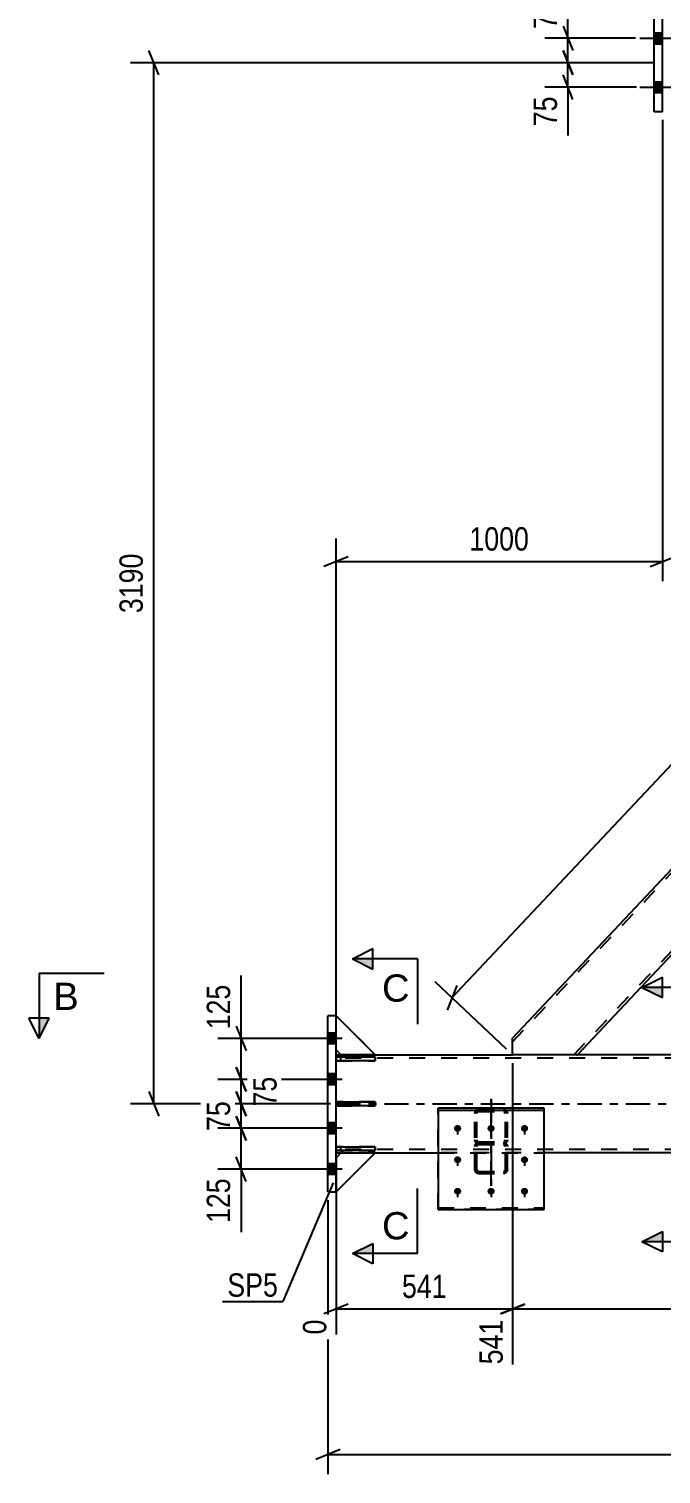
# Model space of a CAD drawing. Header units: millimetres. Extents: x -177 to 1012, y -676 to 165.
# Drawn here: x -77.7 to -0.2, y -173 to 4.1 of the extents above; entities that cross this region are included whole.
import ezdxf

# ---------------------------------------------------------------- set-up
doc = ezdxf.new("R2010")
doc.units = ezdxf.units.MM
doc.linetypes.add('DXK_LINE_DOT2', pattern=[3.9198, 1.9599, -1.9599])
doc.linetypes.add('DXK_LINE_DOT3', pattern=[5.9187, 2.979, -0.9799, 0.9799, -0.9799])
doc.styles.add('Arial', font='ARIAL.TTF', dxfattribs={"height": 0.2})
doc.styles.add('Arial Narrow', font='ARIALN.TTF', dxfattribs={"height": 0.2})

# ---------------------------------------------------------------- blocks, each defined once
blk = doc.blocks.new('Part-761545539-2131 - 1890')
at = {"color": 7, "linetype": 'DXK_LINE_DOT2'}
for p, q in [((-40, -121), (-40, -116.8)), ((-40, -116.8), (-35.2, -121.6)), ((-39.4, -121.6), (-40, -121)), ((-35.2, -121.6), (-39.4, -121.6))]:
    blk.add_line(p, q, dxfattribs=at)
blk = doc.blocks.new('Part-761545539-2015 - 1890')
at = {"color": 7, "linetype": 'DXK_LINE_DOT3'}
blk.add_line((-21, -137.66), (-21, -126.97), dxfattribs=at)
at = {"color": 7, "linetype": 'DXK_LINE_DOT2'}
for p, q in [((-22.96, -128.58), (-23, -128.77)), ((-23, -135.67), (-23, -128.77)), ((-22.76, -128.77), (-22.74, -128.67)), ((-22.76, -135.67), (-22.76, -128.77)), ((-22.74, -128.67), (-22.69, -128.59)), ((-22.52, -128.26), (-22.7, -128.3)), ((-22.69, -128.59), (-22.61, -128.54)), ((-22.61, -128.54), (-22.52, -128.52)), ((-22.52, -128.26), (-19.48, -128.26)), ((-22.52, -128.52), (-19.48, -128.52)), ((-19.3, -128.3), (-19.48, -128.26)), ((-19.48, -128.52), (-19.39, -128.54)), ((-19.39, -128.54), (-19.31, -128.59)), ((-19.31, -128.59), (-19.26, -128.67)), ((-19.26, -128.67), (-19.24, -128.77)), ((-19.24, -135.67), (-19.24, -128.77)), ((-19, -128.77), (-19.04, -128.58)), ((-19, -135.67), (-19, -128.77)), ((-23, -132.01), (-22.96, -132.2)), ((-23, -132.82), (-22.96, -132.64)), ((-22.96, -132.64), (-22.86, -132.5)), ((-22.86, -132.5), (-22.7, -132.4)), ((-22.74, -132.1), (-22.76, -132.01)), ((-22.74, -132.73), (-22.76, -132.82)), ((-22.69, -132.19), (-22.74, -132.1)), ((-22.69, -132.66), (-22.74, -132.73)), ((-22.7, -132.4), (-22.52, -132.36)), ((-22.7, -132.48), (-22.61, -132.5)), ((-22.61, -132.24), (-22.69, -132.19)), ((-22.61, -132.61), (-22.69, -132.66)), ((-22.52, -132.26), (-22.61, -132.24)), ((-22.61, -132.5), (-22.52, -132.52)), ((-22.52, -132.59), (-22.61, -132.61)), ((-22.52, -132.26), (-19.48, -132.26)), ((-22.52, -132.36), (-19.48, -132.36)), ((-22.52, -132.52), (-19.48, -132.52)), ((-22.52, -132.59), (-19.48, -132.59)), ((-19.39, -132.24), (-19.48, -132.26)), ((-19.48, -132.36), (-19.3, -132.4)), ((-19.48, -132.52), (-19.31, -132.48)), ((-19.39, -132.61), (-19.48, -132.59)), ((-19.31, -132.19), (-19.39, -132.24)), ((-19.31, -132.66), (-19.39, -132.61)), ((-19.26, -132.1), (-19.31, -132.19)), ((-19.31, -132.48), (-19.3, -132.48)), ((-19.26, -132.73), (-19.31, -132.66)), ((-19.3, -132.4), (-19.14, -132.5)), ((-19.24, -132.01), (-19.26, -132.1)), ((-19.24, -132.82), (-19.26, -132.73)), ((-19.14, -132.5), (-19.04, -132.64)), ((-19.04, -132.2), (-19, -132.01)), ((-19.04, -132.64), (-19, -132.82)), ((-22.96, -135.85), (-23, -135.67)), ((-22.86, -135.99), (-22.96, -135.85)), ((-22.7, -136.09), (-22.86, -135.99)), ((-22.76, -135.67), (-22.74, -135.76)), ((-22.74, -135.76), (-22.69, -135.83)), ((-22.52, -136.12), (-22.7, -136.09)), ((-22.69, -135.83), (-22.61, -135.88)), ((-22.61, -135.88), (-22.52, -135.9)), ((-22.52, -135.9), (-19.48, -135.9)), ((-22.52, -136.12), (-19.48, -136.12)), ((-19.48, -135.9), (-19.39, -135.88)), ((-19.3, -136.09), (-19.48, -136.12)), ((-19.39, -135.88), (-19.31, -135.83)), ((-19.31, -135.83), (-19.26, -135.76)), ((-19.14, -135.99), (-19.3, -136.09)), ((-19.26, -135.76), (-19.24, -135.67)), ((-19.04, -135.85), (-19.14, -135.99)), ((-19, -135.67), (-19.04, -135.85))]:
    blk.add_line(p, q, dxfattribs=at)
for centre, start, end in [((-22.5, -128.75), 114.32, 159.2417), ((-19.5, -128.75), 20.7583, 65.68), ((-22.5, -132.03), 200.7583, 245.68), ((-19.5, -132.03), 294.32, 339.2417)]:
    blk.add_arc(centre, 0.496, start, end, dxfattribs=at)
blk = doc.blocks.new('Part-761545539-2240 - 1890')
at = {"color": 2, "linetype": 'Continuous'}
for p, q in [((-18.36, -119.54), (88.42, -6)), ((88.48, -6), (96.36, -6)), ((96.36, -8.06), (43.94, -63.8)), ((-10.41, -121.6), (39, -69.05)), ((-18.36, -121.6), (-18.36, -119.54)), ((-10.48, -121.6), (-18.36, -121.6))]:
    blk.add_line(p, q, dxfattribs=at)
at = {"color": 7, "linetype": 'DXK_LINE_DOT2'}
for p, q in [((-18.36, -120), (88.86, -6)), ((88.48, -6), (88.42, -6)), ((96.36, -6), (96.36, -8.06)), ((-10.85, -121.6), (96.36, -7.59)), ((39, -69.05), (43.94, -63.8)), ((-10.48, -121.6), (-10.41, -121.6))]:
    blk.add_line(p, q, dxfattribs=at)
blk = doc.blocks.new('Part-761545539-1987 - 1890')
at = {"color": 2, "linetype": 'Continuous'}
for p, q in [((-40, -121.6), (-18.36, -121.6)), ((88.48, -121.6), (-10.48, -121.6)), ((-40, -133.6), (-39.4, -133.6)), ((-35.2, -133.6), (-27.5, -133.6)), ((206.43, -133.6), (-14.5, -133.6))]:
    blk.add_line(p, q, dxfattribs=at)
at = {"color": 7, "linetype": 'DXK_LINE_DOT2'}
for p, q in [((-40, -133.6), (-40, -121.6)), ((798, -122), (-40, -122)), ((-10.48, -121.6), (-18.36, -121.6)), ((798, -133.2), (-40, -133.2)), ((-39.4, -133.6), (-35.2, -133.6)), ((798, -133.6), (-27.5, -133.6)), ((-27.5, -133.6), (-14.5, -133.6))]:
    blk.add_line(p, q, dxfattribs=at)
at = {"color": 7, "linetype": 'DXK_LINE_DOT3'}
blk.add_line((-40, -127.6), (798, -127.6), dxfattribs=at)
blk = doc.blocks.new('Part-761545539-2014 - 1890')
at = {"color": 7, "linetype": 'DXK_LINE_DOT2'}
for p, q in [((-27.5, -140.57), (-27.5, -128.14)), ((-14.5, -128.14), (-27.5, -128.14)), ((-27.5, -128.36), (-14.5, -128.36)), ((-14.5, -140.57), (-14.5, -128.14)), ((-27.5, -140.35), (-14.5, -140.35)), ((-14.5, -140.57), (-27.5, -140.57))]:
    blk.add_line(p, q, dxfattribs=at)
blk = doc.blocks.new('Part-761545539-2130 - 1890')
at = {"color": 2, "linetype": 'Continuous'}
for p, q in [((-39.4, -133.6), (-40, -134.2)), ((-40, -138.4), (-35.2, -133.6)), ((-40, -134.2), (-40, -138.4)), ((-39.4, -133.6), (-35.2, -133.6))]:
    blk.add_line(p, q, dxfattribs=at)
blk = doc.blocks.new('Part-761545539-2129 - 1890')
at = {"color": 7, "linetype": 'DXK_LINE_DOT2'}
for p, q in [((-39.4, -133.6), (-40, -134.2)), ((-40, -138.4), (-35.2, -133.6)), ((-40, -134.2), (-40, -138.4)), ((-35.2, -133.6), (-39.4, -133.6))]:
    blk.add_line(p, q, dxfattribs=at)
blk = doc.blocks.new('Part-761545539-2132 - 1890')
at = {"color": 2, "linetype": 'Continuous'}
for p, q in [((-40, -121), (-40, -116.8)), ((-40, -116.8), (-35.2, -121.6)), ((-39.4, -121.6), (-40, -121)), ((-35.2, -121.6), (-39.4, -121.6))]:
    blk.add_line(p, q, dxfattribs=at)
blk = doc.blocks.new('Part-761545539-2133 - 1890')
at = {"color": 2, "linetype": 'Continuous'}
for p, q in [((-40, -133.34), (-40, -132.86)), ((-40, -132.86), (-35.2, -132.86)), ((-35.2, -133.34), (-40, -133.34)), ((-35.2, -132.86), (-35.2, -133.34))]:
    blk.add_line(p, q, dxfattribs=at)
at = {"color": 7, "linetype": 'DXK_LINE_DOT2'}
blk.add_line((-39.4, -133.34), (-39.4, -132.86), dxfattribs=at)
blk = doc.blocks.new('Part-761545539-2134 - 1890')
at = {"color": 2, "linetype": 'Continuous'}
for p, q in [((-40, -127.84), (-40, -127.36)), ((-40, -127.36), (-35.2, -127.36)), ((-35.2, -127.36), (-35.2, -127.84)), ((-35.2, -127.84), (-40, -127.84))]:
    blk.add_line(p, q, dxfattribs=at)
at = {"color": 7, "linetype": 'DXK_LINE_DOT2'}
blk.add_line((-39.4, -127.84), (-39.4, -127.36), dxfattribs=at)
blk = doc.blocks.new('Bolt-761545539-2139 - 1890')
at = {"color": 1, "linetype": 'DXK_LINE_DOT2'}
for p, q in [((-25.1, -130.21), (-25.1, -131.35)), ((-21, -130.21), (-21, -131.35)), ((-16.9, -130.21), (-16.9, -131.35)), ((-25.1, -134.07), (-25.1, -135.2)), ((-16.9, -134.07), (-16.9, -135.2)), ((-25.1, -137.92), (-25.1, -139.05)), ((-21, -137.92), (-21, -139.05)), ((-16.9, -137.92), (-16.9, -139.05))]:
    blk.add_line(p, q, dxfattribs=at)
blk = doc.blocks.new('Part-761545539-2149 - 1890')
at = {"color": 2, "linetype": 'Continuous'}
for p, q in [((-40, -122.34), (-40, -121.86)), ((-40, -121.86), (-35.2, -121.86)), ((-35.2, -121.86), (-35.2, -122.34)), ((-35.2, -122.34), (-40, -122.34))]:
    blk.add_line(p, q, dxfattribs=at)
at = {"color": 7, "linetype": 'DXK_LINE_DOT2'}
blk.add_line((-39.4, -122.34), (-39.4, -121.86), dxfattribs=at)
blk = doc.blocks.new('Part-761545539-2150 - 1890')
at = {"color": 7, "linetype": 'DXK_LINE_DOT2'}
for p, q in [((-35.2, -132.86), (-40, -132.86)), ((-40, -132.86), (-40, -133.34)), ((-40, -133.34), (-35.2, -133.34)), ((-39.4, -133.34), (-39.4, -132.86)), ((-35.2, -133.34), (-35.2, -132.86))]:
    blk.add_line(p, q, dxfattribs=at)
blk = doc.blocks.new('Part-761545539-2151 - 1890')
at = {"color": 7, "linetype": 'DXK_LINE_DOT2'}
for p, q in [((-35.2, -127.36), (-40, -127.36)), ((-40, -127.36), (-40, -127.84)), ((-39.4, -127.84), (-39.4, -127.36)), ((-35.2, -127.84), (-35.2, -127.36)), ((-40, -127.84), (-35.2, -127.84))]:
    blk.add_line(p, q, dxfattribs=at)
blk = doc.blocks.new('Part-761545539-2152 - 1890')
at = {"color": 7, "linetype": 'DXK_LINE_DOT2'}
for p, q in [((-35.2, -121.86), (-40, -121.86)), ((-40, -121.86), (-40, -122.34)), ((-39.4, -122.34), (-39.4, -121.86)), ((-35.2, -122.34), (-35.2, -121.86)), ((-40, -122.34), (-35.2, -122.34))]:
    blk.add_line(p, q, dxfattribs=at)
blk = doc.blocks.new('Bolt-761545539-2183 - 1890')
at = {"linetype": 'Continuous'}
for points in [[(-1, 3.66), (-1, 2.34), (0, 2.34), (0, 3.66)], [(-1, 3.66), (-1, 2.34), (0, 2.34), (0, 3.66)], [(-1, -2.34), (-1, -3.66), (0, -3.66), (0, -2.34)], [(-1, -2.34), (-1, -3.66), (0, -3.66), (0, -2.34)]]:
    blk.add_hatch(color=1, dxfattribs=at).paths.add_polyline_path(points)
at = {"color": 1, "linetype": 'Continuous'}
for p, q in [((-1, 3.66), (0, 3.66)), ((-1, 3.66), (0, 3.66)), ((-2.76, 3), (2, 3)), ((-2.76, 3), (2, 3)), ((-1, 2.34), (0, 2.34)), ((-1, 2.34), (0, 2.34)), ((-2.76, -3), (2, -3)), ((-2.76, -3), (2, -3)), ((-1, -2.34), (0, -2.34)), ((-1, -2.34), (0, -2.34)), ((-1, -3.66), (0, -3.66)), ((-1, -3.66), (0, -3.66))]:
    blk.add_line(p, q, dxfattribs=at)
blk = doc.blocks.new('Bolt-761545539-2184 - 1890')
at = {"linetype": 'Continuous'}
for points in [[(-41, -118.94), (-41, -120.26), (-40, -120.26), (-40, -118.94)], [(-41, -118.94), (-41, -120.26), (-40, -120.26), (-40, -118.94)], [(-41, -118.94), (-41, -120.26), (-40, -120.26), (-40, -118.94)], [(-41, -123.94), (-41, -125.26), (-40, -125.26), (-40, -123.94)], [(-41, -123.94), (-41, -125.26), (-40, -125.26), (-40, -123.94)], [(-41, -129.94), (-41, -131.26), (-40, -131.26), (-40, -129.94)], [(-41, -129.94), (-41, -131.26), (-40, -131.26), (-40, -129.94)], [(-41, -134.94), (-41, -136.26), (-40, -136.26), (-40, -134.94)], [(-41, -134.94), (-41, -136.26), (-40, -136.26), (-40, -134.94)], [(-41, -134.94), (-41, -136.26), (-40, -136.26), (-40, -134.94)]]:
    blk.add_hatch(color=1, dxfattribs=at).paths.add_polyline_path(points)
at = {"color": 1, "linetype": 'Continuous'}
for p, q in [((-39.24, -119.6), (-44, -119.6)), ((-39.24, -119.6), (-44, -119.6)), ((-39.24, -119.6), (-44, -119.6)), ((-40, -118.94), (-41, -118.94)), ((-40, -118.94), (-41, -118.94)), ((-40, -118.94), (-41, -118.94)), ((-40, -120.26), (-41, -120.26)), ((-40, -120.26), (-41, -120.26)), ((-40, -120.26), (-41, -120.26)), ((-40, -123.94), (-41, -123.94)), ((-40, -123.94), (-41, -123.94)), ((-39.24, -124.6), (-44, -124.6)), ((-39.24, -124.6), (-44, -124.6)), ((-40, -125.26), (-41, -125.26)), ((-40, -125.26), (-41, -125.26)), ((-39.24, -130.6), (-44, -130.6)), ((-39.24, -130.6), (-44, -130.6)), ((-40, -129.94), (-41, -129.94)), ((-40, -129.94), (-41, -129.94)), ((-40, -131.26), (-41, -131.26)), ((-40, -131.26), (-41, -131.26)), ((-39.24, -135.6), (-44, -135.6)), ((-39.24, -135.6), (-44, -135.6)), ((-39.24, -135.6), (-44, -135.6)), ((-40, -134.94), (-41, -134.94)), ((-40, -134.94), (-41, -134.94)), ((-40, -134.94), (-41, -134.94)), ((-40, -136.26), (-41, -136.26)), ((-40, -136.26), (-41, -136.26)), ((-40, -136.26), (-41, -136.26))]:
    blk.add_line(p, q, dxfattribs=at)
blk = doc.blocks.new('Part-761545539-2200 - 1890')
at = {"color": 7, "linetype": 'DXK_LINE_DOT3'}
blk.add_line((-21, -126.97), (-21, -137.66), dxfattribs=at)
at = {"color": 7, "linetype": 'DXK_LINE_DOT2'}
for p, q in [((-23, -128.77), (-22.96, -128.58)), ((-23, -135.67), (-23, -128.77)), ((-22.74, -128.67), (-22.76, -128.77)), ((-22.76, -135.67), (-22.76, -128.77)), ((-22.69, -128.59), (-22.74, -128.67)), ((-22.7, -128.3), (-22.52, -128.26)), ((-22.61, -128.54), (-22.69, -128.59)), ((-22.52, -128.52), (-22.61, -128.54)), ((-22.52, -128.26), (-19.48, -128.26)), ((-22.52, -128.52), (-19.48, -128.52)), ((-19.48, -128.26), (-19.3, -128.3)), ((-19.39, -128.54), (-19.48, -128.52)), ((-19.31, -128.59), (-19.39, -128.54)), ((-19.26, -128.67), (-19.31, -128.59)), ((-19.24, -128.77), (-19.26, -128.67)), ((-19.24, -135.67), (-19.24, -128.77)), ((-19.04, -128.58), (-19, -128.77)), ((-19, -135.67), (-19, -128.77)), ((-22.96, -132.2), (-23, -132.01)), ((-22.96, -132.64), (-23, -132.82)), ((-22.86, -132.5), (-22.96, -132.64)), ((-22.7, -132.4), (-22.86, -132.5)), ((-22.76, -132.01), (-22.74, -132.1)), ((-22.76, -132.82), (-22.74, -132.73)), ((-22.74, -132.1), (-22.69, -132.19)), ((-22.74, -132.73), (-22.69, -132.66)), ((-22.52, -132.36), (-22.7, -132.4)), ((-22.52, -132.52), (-22.7, -132.48)), ((-22.69, -132.19), (-22.61, -132.24)), ((-22.69, -132.66), (-22.61, -132.61)), ((-22.61, -132.24), (-22.52, -132.26)), ((-22.61, -132.61), (-22.52, -132.59)), ((-22.52, -132.26), (-19.48, -132.26)), ((-22.52, -132.36), (-19.48, -132.36)), ((-22.52, -132.52), (-19.48, -132.52)), ((-22.52, -132.59), (-19.48, -132.59)), ((-19.48, -132.26), (-19.39, -132.24)), ((-19.3, -132.4), (-19.48, -132.36)), ((-19.3, -132.48), (-19.48, -132.52)), ((-19.48, -132.59), (-19.39, -132.61)), ((-19.39, -132.24), (-19.31, -132.19)), ((-19.39, -132.61), (-19.31, -132.66)), ((-19.31, -132.19), (-19.26, -132.1)), ((-19.31, -132.66), (-19.26, -132.73)), ((-19.14, -132.5), (-19.3, -132.4)), ((-19.26, -132.1), (-19.24, -132.01)), ((-19.26, -132.73), (-19.24, -132.82)), ((-19.04, -132.64), (-19.14, -132.5)), ((-19, -132.01), (-19.04, -132.2)), ((-19, -132.82), (-19.04, -132.64)), ((-23, -135.67), (-22.96, -135.85)), ((-22.96, -135.85), (-22.86, -135.99)), ((-22.86, -135.99), (-22.7, -136.09)), ((-22.74, -135.76), (-22.76, -135.67)), ((-22.69, -135.83), (-22.74, -135.76)), ((-22.7, -136.09), (-22.52, -136.12)), ((-22.61, -135.88), (-22.69, -135.83)), ((-22.52, -135.9), (-22.61, -135.88)), ((-22.52, -135.9), (-19.48, -135.9)), ((-22.52, -136.12), (-19.48, -136.12)), ((-19.39, -135.88), (-19.48, -135.9)), ((-19.48, -136.12), (-19.3, -136.09)), ((-19.31, -135.83), (-19.39, -135.88)), ((-19.26, -135.76), (-19.31, -135.83)), ((-19.3, -136.09), (-19.14, -135.99)), ((-19.24, -135.67), (-19.26, -135.76)), ((-19.14, -135.99), (-19.04, -135.85)), ((-19.04, -135.85), (-19, -135.67))]:
    blk.add_line(p, q, dxfattribs=at)
for centre, start, end in [((-22.5, -128.75), 114.32, 159.2417), ((-19.5, -128.75), 20.7583, 65.68), ((-22.5, -132.03), 200.7583, 245.68), ((-19.5, -132.03), 294.32, 339.2417)]:
    blk.add_arc(centre, 0.496, start, end, dxfattribs=at)
blk = doc.blocks.new('Part-761545539-2403 - 1890')
at = {"color": 2, "linetype": 'Continuous'}
for p, q in [((-41, -138.4), (-41, -116.8)), ((-40, -116.8), (-41, -116.8)), ((-40, -138.4), (-40, -116.8)), ((-41, -138.4), (-40, -138.4))]:
    blk.add_line(p, q, dxfattribs=at)
blk = doc.blocks.new('Part-761545539-2408 - 1890')
at = {"color": 2, "linetype": 'Continuous'}
for p, q in [((-1, -6), (-1, 6)), ((0, 6), (-1, 6)), ((0, -6), (0, 6)), ((0, -6), (-1, -6))]:
    blk.add_line(p, q, dxfattribs=at)
blk = doc.blocks.new('Bolt-761545539-2457 - 1890')
at = {"linetype": 'Continuous'}
for points in [[(-25.1, -130.2), (-25.01, -130.21), (-24.92, -130.23), (-24.84, -130.28), (-24.77, -130.33), (-24.72, -130.4), (-24.68, -130.48), (-24.66, -130.57), (-24.66, -130.65), (-24.68, -130.74), (-24.72, -130.82), (-24.77, -130.89), (-24.84, -130.94), (-24.92, -130.99), (-25.01, -131.01), (-25.1, -131.02), (-25.19, -131.01), (-25.28, -130.99), (-25.36, -130.94), (-25.43, -130.89), (-25.48, -130.82), (-25.52, -130.74), (-25.54, -130.65), (-25.54, -130.57), (-25.52, -130.48), (-25.48, -130.4), (-25.43, -130.33), (-25.36, -130.28), (-25.28, -130.23), (-25.19, -130.21)], [(-21, -130.2), (-20.91, -130.21), (-20.82, -130.23), (-20.74, -130.28), (-20.67, -130.33), (-20.62, -130.4), (-20.58, -130.48), (-20.56, -130.57), (-20.56, -130.65), (-20.58, -130.74), (-20.62, -130.82), (-20.67, -130.89), (-20.74, -130.94), (-20.82, -130.99), (-20.91, -131.01), (-21, -131.02), (-21.09, -131.01), (-21.18, -130.99), (-21.26, -130.94), (-21.33, -130.89), (-21.38, -130.82), (-21.42, -130.74), (-21.44, -130.65), (-21.44, -130.57), (-21.42, -130.48), (-21.38, -130.4), (-21.33, -130.33), (-21.26, -130.28), (-21.18, -130.23), (-21.09, -130.21)], [(-16.9, -130.2), (-16.81, -130.21), (-16.72, -130.23), (-16.64, -130.28), (-16.57, -130.33), (-16.52, -130.4), (-16.48, -130.48), (-16.46, -130.57), (-16.46, -130.65), (-16.48, -130.74), (-16.52, -130.82), (-16.57, -130.89), (-16.64, -130.94), (-16.72, -130.99), (-16.81, -131.01), (-16.9, -131.02), (-16.99, -131.01), (-17.08, -130.99), (-17.16, -130.94), (-17.23, -130.89), (-17.28, -130.82), (-17.32, -130.74), (-17.34, -130.65), (-17.34, -130.57), (-17.32, -130.48), (-17.28, -130.4), (-17.23, -130.33), (-17.16, -130.28), (-17.08, -130.23), (-16.99, -130.21)], [(-25.1, -134.05), (-25.01, -134.06), (-24.92, -134.09), (-24.84, -134.13), (-24.77, -134.19), (-24.72, -134.26), (-24.68, -134.34), (-24.66, -134.42), (-24.66, -134.51), (-24.68, -134.59), (-24.72, -134.67), (-24.77, -134.74), (-24.84, -134.8), (-24.92, -134.84), (-25.01, -134.87), (-25.1, -134.88), (-25.19, -134.87), (-25.28, -134.84), (-25.36, -134.8), (-25.43, -134.74), (-25.48, -134.67), (-25.52, -134.59), (-25.54, -134.51), (-25.54, -134.42), (-25.52, -134.34), (-25.48, -134.26), (-25.43, -134.19), (-25.36, -134.13), (-25.28, -134.09), (-25.19, -134.06)], [(-16.9, -134.05), (-16.81, -134.06), (-16.72, -134.09), (-16.64, -134.13), (-16.57, -134.19), (-16.52, -134.26), (-16.48, -134.34), (-16.46, -134.42), (-16.46, -134.51), (-16.48, -134.59), (-16.52, -134.67), (-16.57, -134.74), (-16.64, -134.8), (-16.72, -134.84), (-16.81, -134.87), (-16.9, -134.88), (-16.99, -134.87), (-17.08, -134.84), (-17.16, -134.8), (-17.23, -134.74), (-17.28, -134.67), (-17.32, -134.59), (-17.34, -134.51), (-17.34, -134.42), (-17.32, -134.34), (-17.28, -134.26), (-17.23, -134.19), (-17.16, -134.13), (-17.08, -134.09), (-16.99, -134.06)], [(-25.1, -137.9), (-25.01, -137.91), (-24.92, -137.94), (-24.84, -137.98), (-24.77, -138.04), (-24.72, -138.11), (-24.68, -138.19), (-24.66, -138.27), (-24.66, -138.36), (-24.68, -138.44), (-24.72, -138.52), (-24.77, -138.59), (-24.84, -138.65), (-24.92, -138.69), (-25.01, -138.72), (-25.1, -138.73), (-25.19, -138.72), (-25.28, -138.69), (-25.36, -138.65), (-25.43, -138.59), (-25.48, -138.52), (-25.52, -138.44), (-25.54, -138.36), (-25.54, -138.27), (-25.52, -138.19), (-25.48, -138.11), (-25.43, -138.04), (-25.36, -137.98), (-25.28, -137.94), (-25.19, -137.91)], [(-21, -137.9), (-20.91, -137.91), (-20.82, -137.94), (-20.74, -137.98), (-20.67, -138.04), (-20.62, -138.11), (-20.58, -138.19), (-20.56, -138.27), (-20.56, -138.36), (-20.58, -138.44), (-20.62, -138.52), (-20.67, -138.59), (-20.74, -138.65), (-20.82, -138.69), (-20.91, -138.72), (-21, -138.73), (-21.09, -138.72), (-21.18, -138.69), (-21.26, -138.65), (-21.33, -138.59), (-21.38, -138.52), (-21.42, -138.44), (-21.44, -138.36), (-21.44, -138.27), (-21.42, -138.19), (-21.38, -138.11), (-21.33, -138.04), (-21.26, -137.98), (-21.18, -137.94), (-21.09, -137.91)], [(-16.9, -137.9), (-16.81, -137.91), (-16.72, -137.94), (-16.64, -137.98), (-16.57, -138.04), (-16.52, -138.11), (-16.48, -138.19), (-16.46, -138.27), (-16.46, -138.36), (-16.48, -138.44), (-16.52, -138.52), (-16.57, -138.59), (-16.64, -138.65), (-16.72, -138.69), (-16.81, -138.72), (-16.9, -138.73), (-16.99, -138.72), (-17.08, -138.69), (-17.16, -138.65), (-17.23, -138.59), (-17.28, -138.52), (-17.32, -138.44), (-17.34, -138.36), (-17.34, -138.27), (-17.32, -138.19), (-17.28, -138.11), (-17.23, -138.04), (-17.16, -137.98), (-17.08, -137.94), (-16.99, -137.91)]]:
    blk.add_hatch(color=1, dxfattribs=at).paths.add_polyline_path(points)
at = {"color": 1, "linetype": 'Continuous'}
for p, q in [((-25.1, -130.21), (-25.1, -131.35)), ((-21, -130.21), (-21, -131.35)), ((-16.9, -130.21), (-16.9, -131.35)), ((-25.1, -134.07), (-25.1, -135.2)), ((-16.9, -134.07), (-16.9, -135.2)), ((-25.1, -137.92), (-25.1, -139.05)), ((-21, -137.92), (-21, -139.05)), ((-16.9, -137.92), (-16.9, -139.05))]:
    blk.add_line(p, q, dxfattribs=at)
blk = doc.blocks.new('Part-761545539-2458 - 1890')
at = {"color": 2, "linetype": 'Continuous'}
for p, q in [((-14.5, -128.14), (-27.5, -128.14)), ((-27.5, -128.14), (-27.5, -140.57)), ((-27.5, -128.36), (-14.5, -128.36)), ((-14.5, -140.57), (-14.5, -128.14)), ((-27.5, -140.57), (-14.5, -140.57))]:
    blk.add_line(p, q, dxfattribs=at)
at = {"color": 7, "linetype": 'DXK_LINE_DOT2'}
blk.add_line((-27.5, -140.35), (-14.5, -140.35), dxfattribs=at)
blk = doc.blocks.new('StraightDimension-761545539-3680 - 1890')
at = {"color": 7, "linetype": 'Continuous'}
for p, q in [((-12.17, 4.5), (-10.97, 1.5)), ((-3.28, 3), (-14.42, 3)), ((-11.57, 0), (-11.57, 3)), ((-1, 0), (-14.42, 0)), ((-10.97, -1.5), (-12.17, 1.5))]:
    blk.add_line(p, q, dxfattribs=at)
at = {"color": 0}
blk.add_wipeout([(-12.32, 8.38), (-16.52, 8.38), (-16.52, 3.52), (-12.32, 3.52)], dxfattribs=at)
at = {"color": 7, "linetype": 'Continuous'}
blk.add_line((-11.57, 3), (-11.57, 8.91), dxfattribs=at)
blk.add_line((-11.57, 3), (-11.57, 8.91), dxfattribs=at)
at = {"color": 3, "style": 'Arial Narrow'}
blk.add_text('75', height=2.863, rotation=90.0002, dxfattribs=at).set_placement((-12.92, 4.13))
blk = doc.blocks.new('StraightDimension-761545539-18987 - 1890')
at = {"color": 7, "linetype": 'Continuous'}
for p, q in [((-18.36, -122.6), (-18.36, -159.53)), ((88.42, -122.6), (88.42, -161.35)), ((-16.86, -152.14), (-19.86, -153.34)), ((86.92, -153.34), (89.92, -152.14)), ((-18.36, -152.74), (88.42, -152.74))]:
    blk.add_line(p, q, dxfattribs=at)
at = {"color": 0}
blk.add_wipeout([(39.28, -151.99), (39.28, -147.79), (30.77, -147.79), (30.77, -151.99)], dxfattribs=at)
at = {"color": 0, "linetype": 'Continuous'}
blk.add_wipeout([(87.82, -153.44), (83.62, -153.44), (83.62, -161.95), (87.82, -161.95)], dxfattribs=at)
at = {"color": 3, "style": 'Arial Narrow'}
blk.add_text('2669', height=2.863, dxfattribs=at).set_placement((31.37, -151.39))
at = {"color": 3, "linetype": 'Continuous', "style": 'Arial Narrow'}
blk.add_text('3210', height=2.863, rotation=90.0002, dxfattribs=at).set_placement((87.22, -161.35))
blk = doc.blocks.new('StraightDimension-761545539-3796 - 1890')
at = {"color": 7, "linetype": 'Continuous'}
for p, q in [((0, -7), (0, -63.54)), ((-40, -120.6), (-40, -58.29)), ((-38.5, -60.54), (-41.5, -61.74)), ((-40, -61.14), (0, -61.14)), ((-1.5, -61.74), (1.5, -60.54))]:
    blk.add_line(p, q, dxfattribs=at)
at = {"color": 0}
blk.add_wipeout([(-15.74, -60.39), (-15.74, -56.19), (-24.26, -56.19), (-24.26, -60.39)], dxfattribs=at)
at = {"color": 3, "style": 'Arial Narrow'}
blk.add_text('1000', height=2.863, dxfattribs=at).set_placement((-23.66, -59.79))
blk = doc.blocks.new('StraightDimension-761545539-2909 - 1890')
at = {"color": 7, "linetype": 'Continuous'}
for p, q in [((-41, -139.4), (-41, -172.98)), ((-39.5, -169.98), (-42.5, -171.18)), ((-41, -170.58), (839, -170.58))]:
    blk.add_line(p, q, dxfattribs=at)
blk = doc.blocks.new('StraightDimension-761545539-18988 - 1890')
at = {"color": 7, "linetype": 'Continuous'}
for p, q in [((-18.36, -122.6), (-18.36, -159.53)), ((-40, -134.6), (-40, -155.87)), ((-38.5, -152.14), (-41.5, -153.34)), ((-19.86, -153.34), (-16.86, -152.14)), ((-40, -152.74), (-18.36, -152.74))]:
    blk.add_line(p, q, dxfattribs=at)
at = {"color": 0}
blk.add_wipeout([(-25.84, -151.99), (-25.84, -147.79), (-32.52, -147.79), (-32.52, -151.99)], dxfattribs=at)
at = {"color": 0, "linetype": 'Continuous'}
for points in [[(-40.6, -153.44), (-44.8, -153.44), (-44.8, -156.47), (-40.6, -156.47)], [(-18.96, -153.44), (-23.16, -153.44), (-23.16, -160.13), (-18.96, -160.13)]]:
    blk.add_wipeout(points, dxfattribs=at)
at = {"color": 3, "style": 'Arial Narrow'}
blk.add_text('541', height=2.863, dxfattribs=at).set_placement((-31.92, -151.39))
at = {"color": 3, "linetype": 'Continuous', "style": 'Arial Narrow'}
for s, height, p in [('0', 2.86, (-41.2, -155.87)), ('541', 2.863, (-19.56, -159.53))]:
    blk.add_text(s, height=height, rotation=90.0002, dxfattribs=at).set_placement(p)
blk = doc.blocks.new('StraightDimension-761545539-2739 - 1890')
at = {"color": 7, "linetype": 'Continuous'}
for p, q in [((87.69, -5.31), (79.94, 1.97)), ((-25.79, -114.61), (82.02, 0.02)), ((81.42, -1.48), (82.61, 1.52)), ((-19.09, -120.91), (-27.87, -112.66)), ((-25.2, -113.11), (-26.38, -116.12))]:
    blk.add_line(p, q, dxfattribs=at)
at = {"color": 0}
blk.add_wipeout([(30.48, -53.68), (27.42, -50.8), (21.59, -57.01), (24.65, -59.88)], dxfattribs=at)
at = {"color": 3, "style": 'Arial Narrow'}
blk.add_text('3934', height=2.863, rotation=46.7591, dxfattribs=at).set_placement((24.62, -59.03))
blk = doc.blocks.new('StraightDimension-761545539-2753 - 1890')
at = {"color": 7, "linetype": 'Continuous'}
for p, q in [((-1, 0), (-65.19, 0)), ((-61.74, -1.5), (-62.94, 1.5)), ((-62.34, -127.6), (-62.34, 0)), ((-62.94, -126.1), (-61.74, -129.1)), ((-40.7, -127.6), (-65.19, -127.6))]:
    blk.add_line(p, q, dxfattribs=at)
at = {"color": 0}
blk.add_wipeout([(-63.09, -59.54), (-67.29, -59.54), (-67.29, -68.06), (-63.09, -68.06)], dxfattribs=at)
at = {"color": 3, "style": 'Arial Narrow'}
blk.add_text('3190', height=2.863, rotation=90.0002, dxfattribs=at).set_placement((-63.69, -67.46))
blk = doc.blocks.new('StraightDimension-761545539-3689 - 1890')
at = {"color": 7, "linetype": 'Continuous'}
for p, q in [((-1, 0), (-14.42, 0)), ((-12.17, 1.5), (-10.97, -1.5)), ((-11.57, -3), (-11.57, 0)), ((-10.97, -4.5), (-12.17, -1.5)), ((-3.18, -3), (-14.42, -3))]:
    blk.add_line(p, q, dxfattribs=at)
at = {"color": 0}
blk.add_wipeout([(-12.32, -3.53), (-16.52, -3.53), (-16.52, -8.38), (-12.32, -8.38)], dxfattribs=at)
at = {"color": 7, "linetype": 'Continuous'}
blk.add_line((-11.57, -3), (-11.57, -8.91), dxfattribs=at)
blk.add_line((-11.57, -3), (-11.57, -8.91), dxfattribs=at)
at = {"color": 3, "style": 'Arial Narrow'}
blk.add_text('75', height=2.863, rotation=90.0002, dxfattribs=at).set_placement((-12.92, -7.78))
blk = doc.blocks.new('StraightDimension-761545539-3757 - 1890')
at = {"color": 7, "linetype": 'Continuous'}
for p, q in [((-52.24, -118.1), (-51.04, -121.1)), ((-43.33, -119.6), (-54.49, -119.6)), ((-51.64, -124.6), (-51.64, -119.6)), ((-51.04, -126.1), (-52.24, -123.1)), ((-43.33, -124.6), (-54.49, -124.6))]:
    blk.add_line(p, q, dxfattribs=at)
at = {"color": 0}
blk.add_wipeout([(-52.39, -112.39), (-56.59, -112.39), (-56.59, -119.07), (-52.39, -119.07)], dxfattribs=at)
at = {"color": 7, "linetype": 'Continuous'}
blk.add_line((-51.64, -119.6), (-51.64, -111.87), dxfattribs=at)
blk.add_line((-51.64, -119.6), (-51.64, -111.87), dxfattribs=at)
at = {"color": 3, "style": 'Arial Narrow'}
blk.add_text('125', height=2.863, rotation=90.0002, dxfattribs=at).set_placement((-52.99, -118.47))
blk = doc.blocks.new('StraightDimension-761545539-3767 - 1890')
at = {"color": 7, "linetype": 'Continuous'}
for p, q in [((-52.24, -123.1), (-51.04, -126.1)), ((-43.33, -124.6), (-54.04, -124.6)), ((-51.64, -127.6), (-51.64, -124.6)), ((-51.04, -129.1), (-52.24, -126.1)), ((-41, -127.6), (-54.04, -127.6))]:
    blk.add_line(p, q, dxfattribs=at)
at = {"color": 0}
blk.add_wipeout([(-46.69, -123.67), (-50.89, -123.67), (-50.89, -128.53), (-46.69, -128.53)], dxfattribs=at)
at = {"color": 3, "style": 'Arial Narrow'}
blk.add_text('75', height=2.863, rotation=90.0002, dxfattribs=at).set_placement((-47.29, -127.93))
blk = doc.blocks.new('StraightDimension-761545539-3776 - 1890')
at = {"color": 7, "linetype": 'Continuous'}
for p, q in [((-52.24, -126.1), (-51.04, -129.1)), ((-41, -127.6), (-54.49, -127.6)), ((-51.04, -132.1), (-52.24, -129.1)), ((-51.64, -130.6), (-51.64, -127.6)), ((-43.33, -130.6), (-54.49, -130.6))]:
    blk.add_line(p, q, dxfattribs=at)
at = {"color": 0}
blk.add_wipeout([(-52.39, -126.67), (-56.59, -126.67), (-56.59, -131.53), (-52.39, -131.53)], dxfattribs=at)
at = {"color": 3, "style": 'Arial Narrow'}
blk.add_text('75', height=2.863, rotation=90.0002, dxfattribs=at).set_placement((-52.99, -130.93))
blk = doc.blocks.new('StraightDimension-761545539-3785 - 1890')
at = {"color": 7, "linetype": 'Continuous'}
for p, q in [((-52.24, -129.1), (-51.04, -132.1)), ((-43.33, -130.6), (-54.49, -130.6)), ((-51.64, -135.6), (-51.64, -130.6)), ((-51.04, -137.1), (-52.24, -134.1)), ((-43.33, -135.6), (-54.49, -135.6))]:
    blk.add_line(p, q, dxfattribs=at)
at = {"color": 0}
blk.add_wipeout([(-52.39, -136.12), (-56.59, -136.12), (-56.59, -142.81), (-52.39, -142.81)], dxfattribs=at)
at = {"color": 7, "linetype": 'Continuous'}
blk.add_line((-51.64, -135.6), (-51.64, -143.33), dxfattribs=at)
blk.add_line((-51.64, -135.6), (-51.64, -143.33), dxfattribs=at)
at = {"color": 3, "style": 'Arial Narrow'}
blk.add_text('125', height=2.863, rotation=90.0002, dxfattribs=at).set_placement((-52.99, -142.21))
blk = doc.blocks.new('StraightDimension-761545539-16625 - 1890')
at = {"color": 7, "linetype": 'Continuous'}
for p, q in [((88.42, -5), (88.42, 39.09)), ((0, 7), (0, 33.61)), ((1.5, 31.08), (-1.5, 29.88)), ((0, 30.48), (88.42, 30.48)), ((86.92, 29.88), (89.92, 31.08))]:
    blk.add_line(p, q, dxfattribs=at)
at = {"color": 0, "linetype": 'Continuous'}
for points in [[(87.82, 39.69), (83.62, 39.69), (83.62, 31.18), (87.82, 31.18)], [(-0.6, 34.21), (-4.8, 34.21), (-4.8, 31.18), (-0.6, 31.18)]]:
    blk.add_wipeout(points, dxfattribs=at)
at = {"color": 0}
blk.add_wipeout([(48.46, 31.23), (48.46, 35.43), (39.95, 35.43), (39.95, 31.23)], dxfattribs=at)
at = {"color": 3, "linetype": 'Continuous', "style": 'Arial Narrow'}
for s, height, p in [('2210', 2.863, (87.22, 31.78)), ('0', 2.86, (-1.2, 31.78))]:
    blk.add_text(s, height=height, rotation=90.0002, dxfattribs=at).set_placement(p)
at = {"color": 3, "style": 'Arial Narrow'}
blk.add_text('2210', height=2.863, dxfattribs=at).set_placement((40.55, 31.83))
blk = doc.blocks.new('SectionMark-761545539-3943 - 1890')
at = {"linetype": 'Continuous'}
for points in [[(-35.5, -109.83), (-35.5, -111.08), (-38, -109.83)], [(-35.5, -144.71), (-35.5, -145.96), (-38, -145.96)]]:
    blk.add_hatch(color=6, dxfattribs=at).paths.add_polyline_path(points)
at = {"color": 6, "linetype": 'Continuous'}
for p, q in [((-38, -109.83), (-35.5, -108.58)), ((-35.5, -111.08), (-35.5, -108.58)), ((-30, -109.83), (-38, -109.83)), ((-38, -109.83), (-35.5, -111.08)), ((-30, -109.83), (-30, -117.83)), ((-30, -145.96), (-30, -137.96)), ((-38, -145.96), (-35.5, -144.71)), ((-35.5, -144.71), (-35.5, -147.21)), ((-30, -145.96), (-38, -145.96)), ((-35.5, -147.21), (-38, -145.96))]:
    blk.add_line(p, q, dxfattribs=at)
at = {"color": 0, "linetype": 'Continuous'}
for points in [[(-31, -115.08), (-31, -111.58), (-34.37, -111.58), (-34.37, -115.08)], [(-31, -144.21), (-31, -140.71), (-34.37, -140.71), (-34.37, -144.21)]]:
    blk.add_wipeout(points, dxfattribs=at)
at = {"color": 3, "linetype": 'Continuous', "style": 'Arial'}
for p in [(-34.37, -115.08), (-34.37, -144.21)]:
    blk.add_text('C', height=3.34, dxfattribs=at).set_placement(p)
blk = doc.blocks.new('Mark-761545539-2399 - 1890')
at = {"color": 0}
blk.add_wipeout([(-47.12, -151.24), (-47.12, -148.24), (-53.33, -148.24), (-53.33, -151.24)], dxfattribs=at)
blk.add_wipeout([(-47.12, -151.24), (-47.12, -148.24), (-53.33, -148.24), (-53.33, -151.24)], dxfattribs=at)
at = {"color": 30, "linetype": 'Continuous'}
for p in [(-40.37, -137.28), (-53.93, -151.84)]:
    blk.add_line(p, (-46.52, -151.84), dxfattribs=at)
at = {"color": 3, "style": 'Arial Narrow'}
blk.add_text('SP5', height=2.863, dxfattribs=at).set_placement((-53.33, -151.24))
blk = doc.blocks.new('SectionMark-761545539-3945 - 1890')
at = {"linetype": 'Continuous'}
blk.add_hatch(color=6, dxfattribs=at).paths.add_polyline_path([(-76.41, -117.1), (-75.16, -117.1), (-76.41, -119.6)])
at = {"color": 6, "linetype": 'Continuous'}
for p, q in [((-76.41, -111.6), (-68.41, -111.6)), ((-76.41, -111.6), (-76.41, -119.6)), ((-76.41, -119.6), (-77.66, -117.1)), ((-75.16, -117.1), (-77.66, -117.1)), ((-76.41, -119.6), (-75.16, -117.1))]:
    blk.add_line(p, q, dxfattribs=at)
at = {"color": 0, "linetype": 'Continuous'}
blk.add_wipeout([(-71.55, -116.1), (-71.55, -112.6), (-74.66, -112.6), (-74.66, -116.1)], dxfattribs=at)
at = {"color": 3, "linetype": 'Continuous', "style": 'Arial'}
blk.add_text('B', height=3.34, dxfattribs=at).set_placement((-74.66, -116.1))
blk = doc.blocks.new('SectionMark-761545539-20750 - 1890')
at = {"linetype": 'Continuous'}
for points in [[(0, -113.33), (0, -114.58), (-2.5, -113.33)], [(0, -143.26), (0, -144.51), (-2.5, -144.51)]]:
    blk.add_hatch(color=6, dxfattribs=at).paths.add_polyline_path(points)
at = {"color": 6, "linetype": 'Continuous'}
for p, q in [((-2.5, -113.33), (0, -112.08)), ((5.5, -113.33), (-2.5, -113.33)), ((-2.5, -113.33), (0, -114.58)), ((0, -114.58), (0, -112.08)), ((5.5, -113.33), (5.5, -121.33)), ((5.5, -144.51), (5.5, -136.51)), ((-2.5, -144.51), (0, -143.26)), ((0, -143.26), (0, -145.76)), ((5.5, -144.51), (-2.5, -144.51)), ((0, -145.76), (-2.5, -144.51))]:
    blk.add_line(p, q, dxfattribs=at)
at = {"color": 0, "linetype": 'Continuous'}
for points in [[(4.5, -118.58), (4.5, -115.08), (1.39, -115.08), (1.39, -118.58)], [(4.5, -142.76), (4.5, -139.26), (1.39, -139.26), (1.39, -142.76)]]:
    blk.add_wipeout(points, dxfattribs=at)
at = {"color": 3, "linetype": 'Continuous', "style": 'Arial'}
for p in [(1.39, -118.58), (1.39, -142.76)]:
    blk.add_text('P', height=3.34, dxfattribs=at).set_placement(p)

msp = doc.modelspace()

# ---------------------------------------------------------------- block references
for name in ['Part-761545539-2408 - 1890', 'Bolt-761545539-2183 - 1890', 'Part-761545539-2240 - 1890', 'Part-761545539-2403 - 1890', 'Part-761545539-2131 - 1890', 'Part-761545539-2132 - 1890', 'Bolt-761545539-2184 - 1890', 'Part-761545539-1987 - 1890', 'Part-761545539-2149 - 1890', 'Part-761545539-2152 - 1890', 'Part-761545539-2134 - 1890', 'Part-761545539-2151 - 1890', 'Part-761545539-2015 - 1890', 'Part-761545539-2200 - 1890', 'Part-761545539-2014 - 1890', 'Part-761545539-2458 - 1890', 'Bolt-761545539-2457 - 1890', 'Bolt-761545539-2139 - 1890', 'Part-761545539-2133 - 1890', 'Part-761545539-2150 - 1890', 'Part-761545539-2130 - 1890', 'Part-761545539-2129 - 1890']:
    msp.add_blockref(name, (0, 0))

# ---------------------------------------------------------------- next in the draw order: block references
for name in ['StraightDimension-761545539-3680 - 1890', 'StraightDimension-761545539-3796 - 1890', 'StraightDimension-761545539-18987 - 1890']:
    msp.add_blockref(name, (0, 0))

# ---------------------------------------------------------------- next in the draw order: block references
msp.add_blockref('StraightDimension-761545539-2909 - 1890', (0, 0))

# ---------------------------------------------------------------- next in the draw order: block references
for name in ['StraightDimension-761545539-2739 - 1890', 'StraightDimension-761545539-18988 - 1890']:
    msp.add_blockref(name, (0, 0))

# ---------------------------------------------------------------- next in the draw order: block references
msp.add_blockref('StraightDimension-761545539-2753 - 1890', (0, 0))

# ---------------------------------------------------------------- next in the draw order: block references
for name in ['StraightDimension-761545539-3689 - 1890', 'SectionMark-761545539-3943 - 1890', 'StraightDimension-761545539-3757 - 1890']:
    msp.add_blockref(name, (0, 0))

# ---------------------------------------------------------------- next in the draw order: block references
for name in ['StraightDimension-761545539-16625 - 1890', 'SectionMark-761545539-3945 - 1890', 'StraightDimension-761545539-3767 - 1890']:
    msp.add_blockref(name, (0, 0))

# ---------------------------------------------------------------- next in the draw order: block references
for name in ['SectionMark-761545539-20750 - 1890', 'StraightDimension-761545539-3776 - 1890']:
    msp.add_blockref(name, (0, 0))

# ---------------------------------------------------------------- next in the draw order: block references
msp.add_blockref('StraightDimension-761545539-3785 - 1890', (0, 0))

# ---------------------------------------------------------------- next in the draw order: block references
msp.add_blockref('Mark-761545539-2399 - 1890', (0, 0))

doc.saveas('drawing.dxf')
